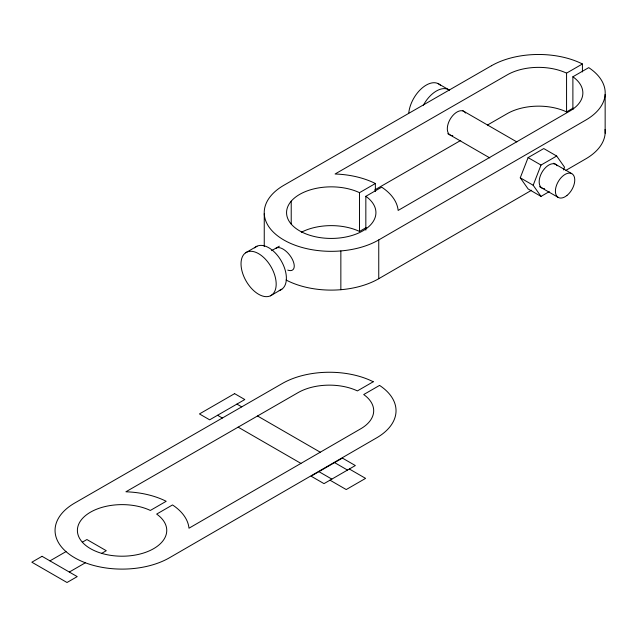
<?xml version="1.0" encoding="UTF-8"?>
<svg xmlns="http://www.w3.org/2000/svg" width="637" height="637" viewBox="0 0 637 637"><rect width="100%" height="100%" fill="white"/><g stroke="black" fill="none" stroke-linecap="round" stroke-linejoin="round"><path stroke-width="0.96" d="M605.15 94.427L605.15 133.213M549.253 191.633L541.012 196.395L528.097 188.934L520.262 177.795L528.097 157.61L543.759 148.564L556.674 156.025L564.509 167.165L563.442 169.92M541.012 196.395L533.177 185.256L541.012 165.063L556.674 156.025M491.461 65.73L283.983 185.208A67.012 38.69 0 0 0 283.855 239.998A67.012 38.69 0 0 0 378.752 239.926L585.69 120.13A66.622 38.459 0 0 0 588.731 67.626L572.886 76.774A44.287 25.568 0 0 1 569.884 111.021L398.149 210.433A67.012 38.69 0 0 0 381.682 187.167L365.837 196.315A44.678 25.791 0 0 1 341.36 237.76A44.678 25.791 0 0 1 287.725 206.794A44.678 25.791 0 0 1 359.515 192.669L375.368 183.512L375.368 191.474M286.085 280.001A67.012 38.69 0 0 0 378.752 278.703L531.6 190.232M565.943 170.35L585.69 158.916A66.622 38.459 0 0 0 605.078 129.415M245.548 252.833L257.022 246.208M375.368 183.512A67.012 38.69 0 0 0 335.062 174.005L507.251 74.855A44.287 25.568 0 0 1 566.564 73.128L582.417 63.979L582.417 71.933M271.601 250.66L279.332 246.201M301.341 232.258A44.678 25.791 0 0 1 359.515 231.446L366.187 227.592M487.448 125.043L507.251 113.641A44.287 25.568 0 0 1 566.564 111.905L573.244 108.059M270.391 295.831A24.859 14.356 60 0 0 264.005 257.77A24.859 14.356 60 0 0 241.415 268.304A24.859 14.356 60 0 0 270.391 295.831L281.857 289.206M49.957 560.871L66.009 551.602M82.324 542.191L86.911 539.531L106.275 550.71L101.681 553.362M373.242 381.754L357.397 390.903A44.287 25.568 0 0 0 298.076 392.631L125.887 491.788A67.012 38.69 0 0 1 166.193 501.287L150.348 510.444A44.678 25.791 0 0 0 78.558 524.569A44.678 25.791 0 0 0 132.185 555.536A44.678 25.791 0 0 0 156.662 514.091L172.516 504.942A67.012 38.69 0 0 1 188.982 528.208L360.717 428.797A44.287 25.568 0 0 0 363.711 394.55L379.564 385.401M69.314 572.05L85.366 562.782M374.667 189.985L460.758 140.411M437.993 83.543L449.467 90.159A24.859 14.356 -60 0 0 423.374 105.216M462.804 110.734L516.846 141.932M553.728 163.231L571.739 173.63M528.097 157.61L541.012 165.063M447.763 133.651L489.797 157.92M539.547 186.641L558.418 197.534M520.262 177.795L533.177 185.256M236.924 404.097L241.726 406.868M257.523 415.985L320.268 452.214M349.355 469.007L365.59 478.379L346.225 489.558L329.998 480.179M334.592 462.613L347.507 470.074M318.922 471.659L331.837 479.112M217.559 415.268L222.345 418.031M238.134 427.148L300.935 463.402M572.886 76.774L572.886 109.588M566.564 73.128L566.564 111.905M378.752 239.926L378.752 278.703M365.837 196.315L365.837 230.124M359.515 192.669L359.515 231.446M340.851 250.93L340.851 289.708M291.22 201.173L291.22 224.049M264.251 213.698L264.251 246.511M379.556 385.401A66.622 38.459 0 0 1 376.523 437.914L169.585 557.701A67.012 38.69 0 0 1 74.688 557.773A67.012 38.69 0 0 1 74.808 502.983L282.295 383.506A66.622 38.459 0 0 1 373.258 381.762M491.477 65.738A66.622 38.459 0 0 1 582.433 63.987M452.796 135.673A13.688 7.915 -59.9 0 1 450.033 119.438A13.688 7.915 -59.9 0 1 465.583 113.044M275.805 248.462A13.648 6.641 52.1 0 1 291.937 258.55A13.648 6.641 52.1 0 1 287.749 270.104M254.641 247.873A24.859 14.356 60 0 1 281.251 260.915A24.859 14.356 60 0 1 279.189 290.448M408.755 113.052A24.859 14.356 -60 0 1 421.742 88.352A24.859 14.356 -60 0 1 440.374 85.207M544.595 188.703A13.688 7.907 -60 0 1 541.761 172.675A13.688 7.907 -60 0 1 557.224 165.771M234.591 393.65L199.453 413.939L209.661 419.831L244.799 399.542L234.615 393.642M42.058 556.308L31.85 562.2L67.012 582.505L77.212 576.612L42.082 556.324M342.419 458.091L311.095 476.181L324.01 483.634L355.335 465.551L342.419 458.091M566.906 195.503A13.688 7.907 -60 0 0 572.4 174.044A13.688 7.907 -60 0 0 555.934 187.198A13.688 7.907 -60 0 0 566.906 195.503"/></g></svg>
